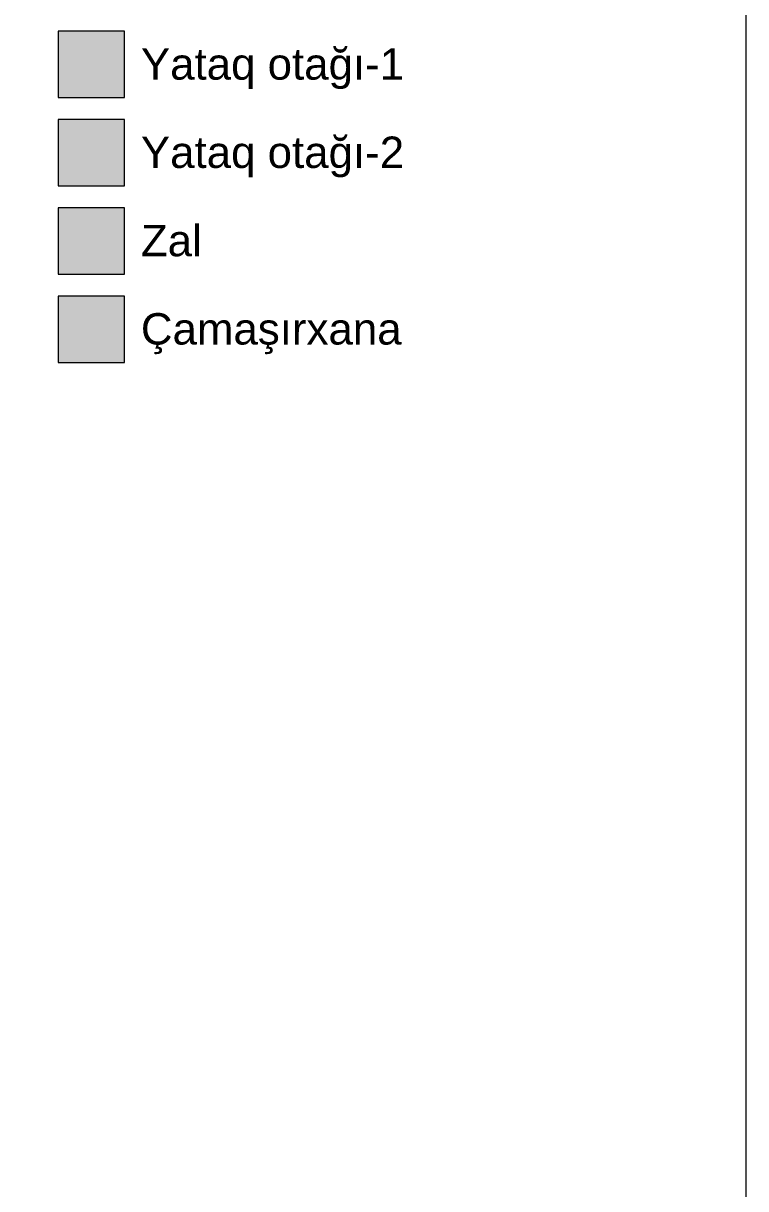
# Model space of a CAD drawing. Header units: millimetres. Extents: x 1680 to 166026, y 35966 to 91121.
# Drawn here: x 47037 to 52215, y 53141 to 61500 of the extents above; entities that cross this region are included whole.
import ezdxf

# ---------------------------------------------------------------- set-up
doc = ezdxf.new("R2010")
doc.units = ezdxf.units.MM
doc.layers.add('2D - Общий_Ном._пера__1', color=7, linetype='Continuous', lineweight=15)
doc.layers.add('G-ANNO-LEGN', color=5, linetype='Continuous', lineweight=9)
doc.styles.add('Arial_3', font='arial.ttf', dxfattribs={"height": 225})

msp = doc.modelspace()

# ---------------------------------------------------------------- hatches: boundary and pattern name
at = {"layer": 'G-ANNO-LEGN'}
for color, points in [(61, [(47286.7, 61442.6), (47761.7, 61442.6), (47761.7, 60967.6), (47286.7, 60967.6)]), (61, [(47286.7, 60809.3), (47761.7, 60809.3), (47761.7, 60334.3), (47286.7, 60334.3)]), (23, [(47286.7, 60176), (47761.7, 60176), (47761.7, 59701), (47286.7, 59701)]), (21, [(47286.7, 59542.6), (47761.7, 59542.6), (47761.7, 59067.6), (47286.7, 59067.6)])]:
    msp.add_hatch(color=color, dxfattribs=at).paths.add_polyline_path(points, flags=0)

# ---------------------------------------------------------------- linework, layer by layer
for p, q in [((47286.7, 61442.6), (47286.7, 60967.6)), ((47761.7, 61442.6), (47286.7, 61442.6)), ((47761.7, 60967.6), (47761.7, 61442.6)), ((47286.7, 60967.6), (47761.7, 60967.6)), ((47286.7, 60809.3), (47286.7, 60334.3)), ((47761.7, 60809.3), (47286.7, 60809.3)), ((47761.7, 60334.3), (47761.7, 60809.3)), ((47286.7, 60334.3), (47761.7, 60334.3)), ((47286.7, 60176), (47286.7, 59701)), ((47761.7, 60176), (47286.7, 60176)), ((47761.7, 59701), (47761.7, 60176)), ((47286.7, 59701), (47761.7, 59701)), ((47286.7, 59542.6), (47286.7, 59067.6)), ((47761.7, 59542.6), (47286.7, 59542.6)), ((47761.7, 59067.6), (47761.7, 59542.6)), ((47286.7, 59067.6), (47761.7, 59067.6))]:
    msp.add_line(p, q, dxfattribs=at)

# ---------------------------------------------------------------- texts
at = {"layer": 'G-ANNO-LEGN', "char_height": 225, "attachment_point": 1, "line_spacing_factor": 0.941778, "style": 'Arial_3', "bg_fill": 3, "box_fill_scale": 1.25, "bg_fill_color": 256, "bg_fill_true_color": 13158600, "bg_fill_transparency": 0}
for s, insert, width in [('Yataq otağ\\fArial|b0|i0|c238|p34|;ı-1', (47879.4, 61320.7), 2253.289), ('Yataq otağ\\fArial|b0|i0|c238|p34|;ı-2', (47879.4, 60687.3), 2253.289), ('Zal', (47879.4, 60054), 520.625), ('Çamaş\\fArial|b0|i0|c238|p34|;ırxana', (47879.4, 59420.7), 2231.252)]:
    msp.add_mtext(s, dxfattribs=dict(at, insert=insert, width=width))

# ---------------------------------------------------------------- next in the draw order: linework, layer by layer
at = {"layer": '2D - Общий_Ном._пера__1', "color": 253, "linetype": 'Continuous', "lineweight": 0}
msp.add_lwpolyline([(30132.7, 73202.2), (52215, 73202.2), (52215, 40910.2), (30132.7, 40910.2), (30132.7, 73202.2)], dxfattribs=at)

doc.saveas('drawing.dxf')
